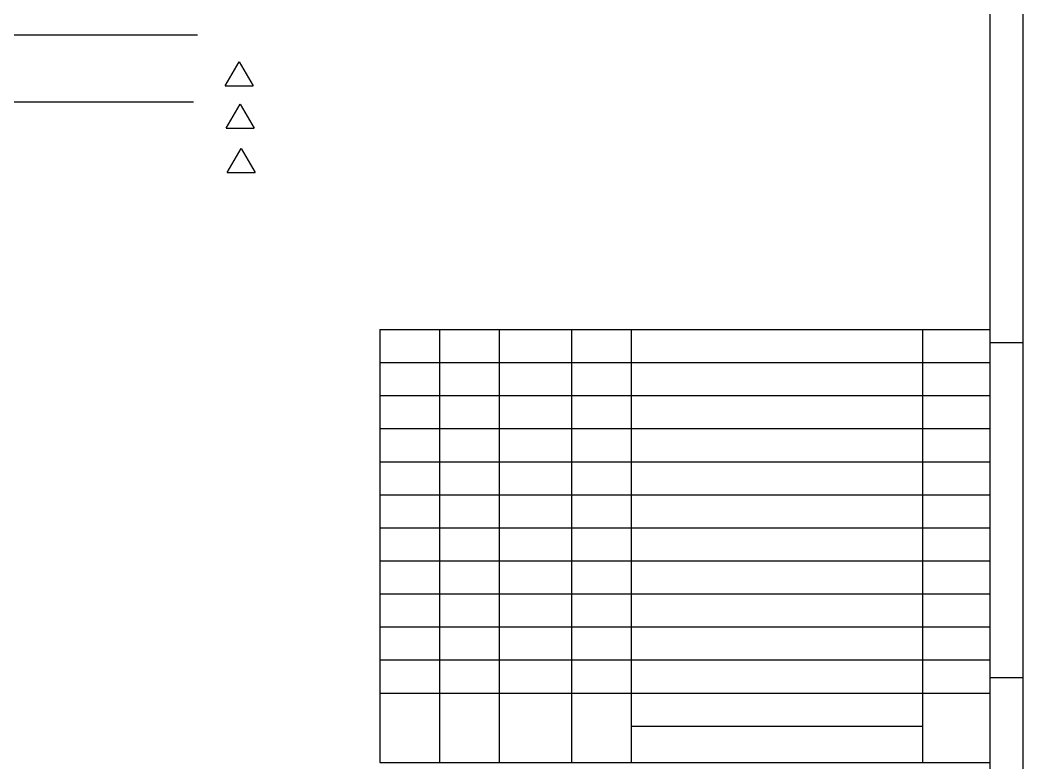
# Model space of a CAD drawing. Extents: x 0 to 420, y 0 to 297.
# Drawn here: x 267.9 to 420, y 59.4 to 172 of the extents above; entities that cross this region are included whole.
import ezdxf

# ---------------------------------------------------------------- set-up
doc = ezdxf.new("R2010")
doc.units = 0
doc.layers.add('541324033_sd', color=7, linetype='CONTINUOUS')

msp = doc.modelspace()

# ---------------------------------------------------------------- linework, layer by layer
at = {"layer": '541324033_sd', "color": 7}
for points in [[(0, 296.999764), (419.998957, 296.999764), (419.998957, 0), (0, 0)], [(4.999952, 291.999363), (414.998556, 291.999363), (414.998556, 4.999952), (4.999952, 4.999952)]]:
    msp.add_lwpolyline(points, close=True, dxfattribs=at)
for points in [[(228.309023, 169.792649), (294.808596, 169.792649)], [(299.012286, 162.047362), (301.122174, 165.660926)], [(301.122174, 165.660926), (303.231215, 162.047362)], [(299.012286, 162.047362), (303.231215, 162.047362)], [(226.157648, 159.597961), (294.205771, 159.597961)], [(299.168919, 155.633031), (301.27796, 159.246595), (303.387848, 155.633031)], [(299.168919, 155.633031), (303.387848, 155.633031)], [(299.325552, 148.905434), (301.434593, 152.518999), (303.544481, 148.905434)], [(299.325552, 148.905434), (303.544481, 148.905434)], [(322.459814, 125.094687), (322.459814, 120.082433), (322.459814, 115.071026), (322.459814, 110.058772), (322.459814, 105.047364), (322.459814, 100.03511), (322.459814, 95.022856), (322.459814, 90.011448), (322.459814, 84.999194), (322.459814, 79.987279), (322.459814, 74.975448), (322.459814, 69.963617), (322.459814, 64.920968), (322.459814, 59.421289)], [(322.459814, 125.094687), (331.507271, 125.094687), (340.553882, 125.094687), (351.544434, 125.094687), (360.591045, 125.094687), (404.754761, 125.094687), (414.959609, 125.094687)], [(331.507271, 125.094687), (331.507271, 120.082433), (340.553882, 120.082433)], [(340.553882, 125.094687), (340.553882, 120.082433), (351.544434, 120.082433)], [(351.544434, 125.094687), (351.544434, 120.082433), (360.591045, 120.082433)], [(360.591045, 125.094687), (360.591045, 120.082433), (404.754761, 120.082433)], [(404.754761, 125.094687), (404.754761, 120.082433), (414.959609, 120.082433)], [(414.959609, 125.094687), (414.959609, 120.082433)], [(414.998556, 123.099946), (419.998957, 123.099946)], [(322.459814, 120.082433), (331.507271, 120.082433)], [(331.507271, 120.082433), (331.507271, 115.071026), (340.553882, 115.071026)], [(340.553882, 120.082433), (340.553882, 115.071026), (351.544434, 115.071026)], [(351.544434, 120.082433), (351.544434, 115.071026), (360.591045, 115.071026)], [(360.591045, 120.082433), (360.591045, 115.071026), (404.754761, 115.071026)], [(404.754761, 120.082433), (404.754761, 115.071026), (414.959609, 115.071026)], [(414.959609, 120.082433), (414.959609, 115.071026)], [(322.459814, 115.071026), (331.507271, 115.071026)], [(331.507271, 115.071026), (331.507271, 110.058772), (340.553882, 110.058772)], [(340.553882, 115.071026), (340.553882, 110.058772), (351.544434, 110.058772)], [(351.544434, 115.071026), (351.544434, 110.058772), (360.591045, 110.058772)], [(360.591045, 115.071026), (360.591045, 110.058772), (404.754761, 110.058772)], [(404.754761, 115.071026), (404.754761, 110.058772), (414.959609, 110.058772)], [(414.959609, 115.071026), (414.959609, 110.058772)], [(322.459814, 110.058772), (331.507271, 110.058772)], [(331.507271, 110.058772), (331.507271, 105.047364), (340.553882, 105.047364)], [(340.553882, 110.058772), (340.553882, 105.047364), (351.544434, 105.047364)], [(351.544434, 110.058772), (351.544434, 105.047364), (360.591045, 105.047364)], [(360.591045, 110.058772), (360.591045, 105.047364), (404.754761, 105.047364)], [(404.754761, 110.058772), (404.754761, 105.047364), (414.959609, 105.047364)], [(414.959609, 110.058772), (414.959609, 105.047364)], [(322.459814, 105.047364), (331.507271, 105.047364)], [(331.507271, 105.047364), (331.507271, 100.03511), (340.553882, 100.03511)], [(340.553882, 105.047364), (340.553882, 100.03511), (351.544434, 100.03511)], [(351.544434, 105.047364), (351.544434, 100.03511), (360.591045, 100.03511)], [(360.591045, 105.047364), (360.591045, 100.03511), (404.754761, 100.03511)], [(404.754761, 105.047364), (404.754761, 100.03511), (414.959609, 100.03511)], [(414.959609, 105.047364), (414.959609, 100.03511)], [(322.459814, 100.03511), (331.507271, 100.03511)], [(331.507271, 100.03511), (331.507271, 95.022856), (340.553882, 95.022856)], [(340.553882, 100.03511), (340.553882, 95.022856), (351.544434, 95.022856)], [(351.544434, 100.03511), (351.544434, 95.022856), (360.591045, 95.022856)], [(360.591045, 100.03511), (360.591045, 95.022856), (404.754761, 95.022856)], [(404.754761, 100.03511), (404.754761, 95.022856), (414.959609, 95.022856)], [(414.959609, 100.03511), (414.959609, 95.022856)], [(322.459814, 95.022856), (331.507271, 95.022856)], [(331.507271, 95.022856), (331.507271, 90.011448), (340.553882, 90.011448)], [(340.553882, 95.022856), (340.553882, 90.011448), (351.544434, 90.011448)], [(351.544434, 95.022856), (351.544434, 90.011448), (360.591045, 90.011448)], [(360.591045, 95.022856), (360.591045, 90.011448), (404.754761, 90.011448)], [(404.754761, 95.022856), (404.754761, 90.011448), (414.959609, 90.011448)], [(414.959609, 95.022856), (414.959609, 90.011448)], [(322.459814, 90.011448), (331.507271, 90.011448)], [(331.507271, 90.011448), (331.507271, 84.999194), (340.553882, 84.999194)], [(340.553882, 90.011448), (340.553882, 84.999194), (351.544434, 84.999194)], [(351.544434, 90.011448), (351.544434, 84.999194), (360.591045, 84.999194)], [(360.591045, 90.011448), (360.591045, 84.999194), (404.754761, 84.999194)], [(404.754761, 90.011448), (404.754761, 84.999194), (414.959609, 84.999194)], [(414.959609, 90.011448), (414.959609, 84.999194)], [(322.459814, 84.999194), (331.507271, 84.999194)], [(331.507271, 84.999194), (331.507271, 79.987279), (340.553882, 79.987279)], [(340.553882, 84.999194), (340.553882, 79.987279), (351.544434, 79.987279)], [(351.544434, 84.999194), (351.544434, 79.987279), (360.591045, 79.987279)], [(360.591045, 84.999194), (360.591045, 79.987279), (404.754761, 79.987279)], [(404.754761, 84.999194), (404.754761, 79.987279), (414.959609, 79.987279)], [(414.959609, 84.999194), (414.959609, 79.987279)], [(322.459814, 79.987279), (331.507271, 79.987279)], [(331.507271, 79.987279), (331.507271, 74.975448), (340.553882, 74.975448)], [(340.553882, 79.987279), (340.553882, 74.975448), (351.544434, 74.975448)], [(351.544434, 79.987279), (351.544434, 74.975448), (360.591045, 74.975448)], [(360.591045, 79.987279), (360.591045, 74.975448), (404.754761, 74.975448)], [(404.754761, 79.987279), (404.754761, 74.975448), (414.959609, 74.975448)], [(414.959609, 79.987279), (414.959609, 74.975448)], [(322.459814, 74.975448), (331.507271, 74.975448)], [(331.507271, 74.975448), (331.507271, 69.963617), (340.553882, 69.963617)], [(340.553882, 74.975448), (340.553882, 69.963617), (351.544434, 69.963617)], [(351.544434, 74.975448), (351.544434, 69.963617), (360.591045, 69.963617)], [(360.591045, 74.975448), (360.591045, 69.963617), (404.754761, 69.963617)], [(404.754761, 74.975448), (404.754761, 69.963617), (414.959609, 69.963617)], [(414.959609, 74.975448), (414.959609, 69.963617)], [(414.998556, 72.299903), (419.998957, 72.299903)], [(322.459814, 69.963617), (331.507271, 69.963617)], [(331.507271, 69.963617), (331.507271, 64.920968)], [(340.553882, 69.963617), (340.553882, 64.920968)], [(351.544434, 69.963617), (351.544434, 64.920968)], [(360.591045, 69.963617), (360.591045, 64.920968), (404.754761, 64.920968)], [(404.754761, 69.963617), (404.754761, 64.920968)], [(414.959609, 69.963617), (414.959609, 64.920968)], [(331.507271, 64.920968), (331.507271, 59.421289), (340.553882, 59.421289)], [(340.553882, 64.920968), (340.553882, 59.421289), (351.544434, 59.421289)], [(351.544434, 64.920968), (351.544434, 59.421289), (360.591045, 59.421289)], [(360.591045, 64.920968), (360.591045, 59.421289), (404.754761, 59.421289)], [(404.754761, 64.920968), (404.754761, 59.421289), (414.959609, 59.421289)], [(414.959609, 64.920968), (414.959609, 59.421289)], [(322.459814, 59.421289), (331.507271, 59.421289)]]:
    msp.add_lwpolyline(points, dxfattribs=at)

doc.saveas('drawing.dxf')
